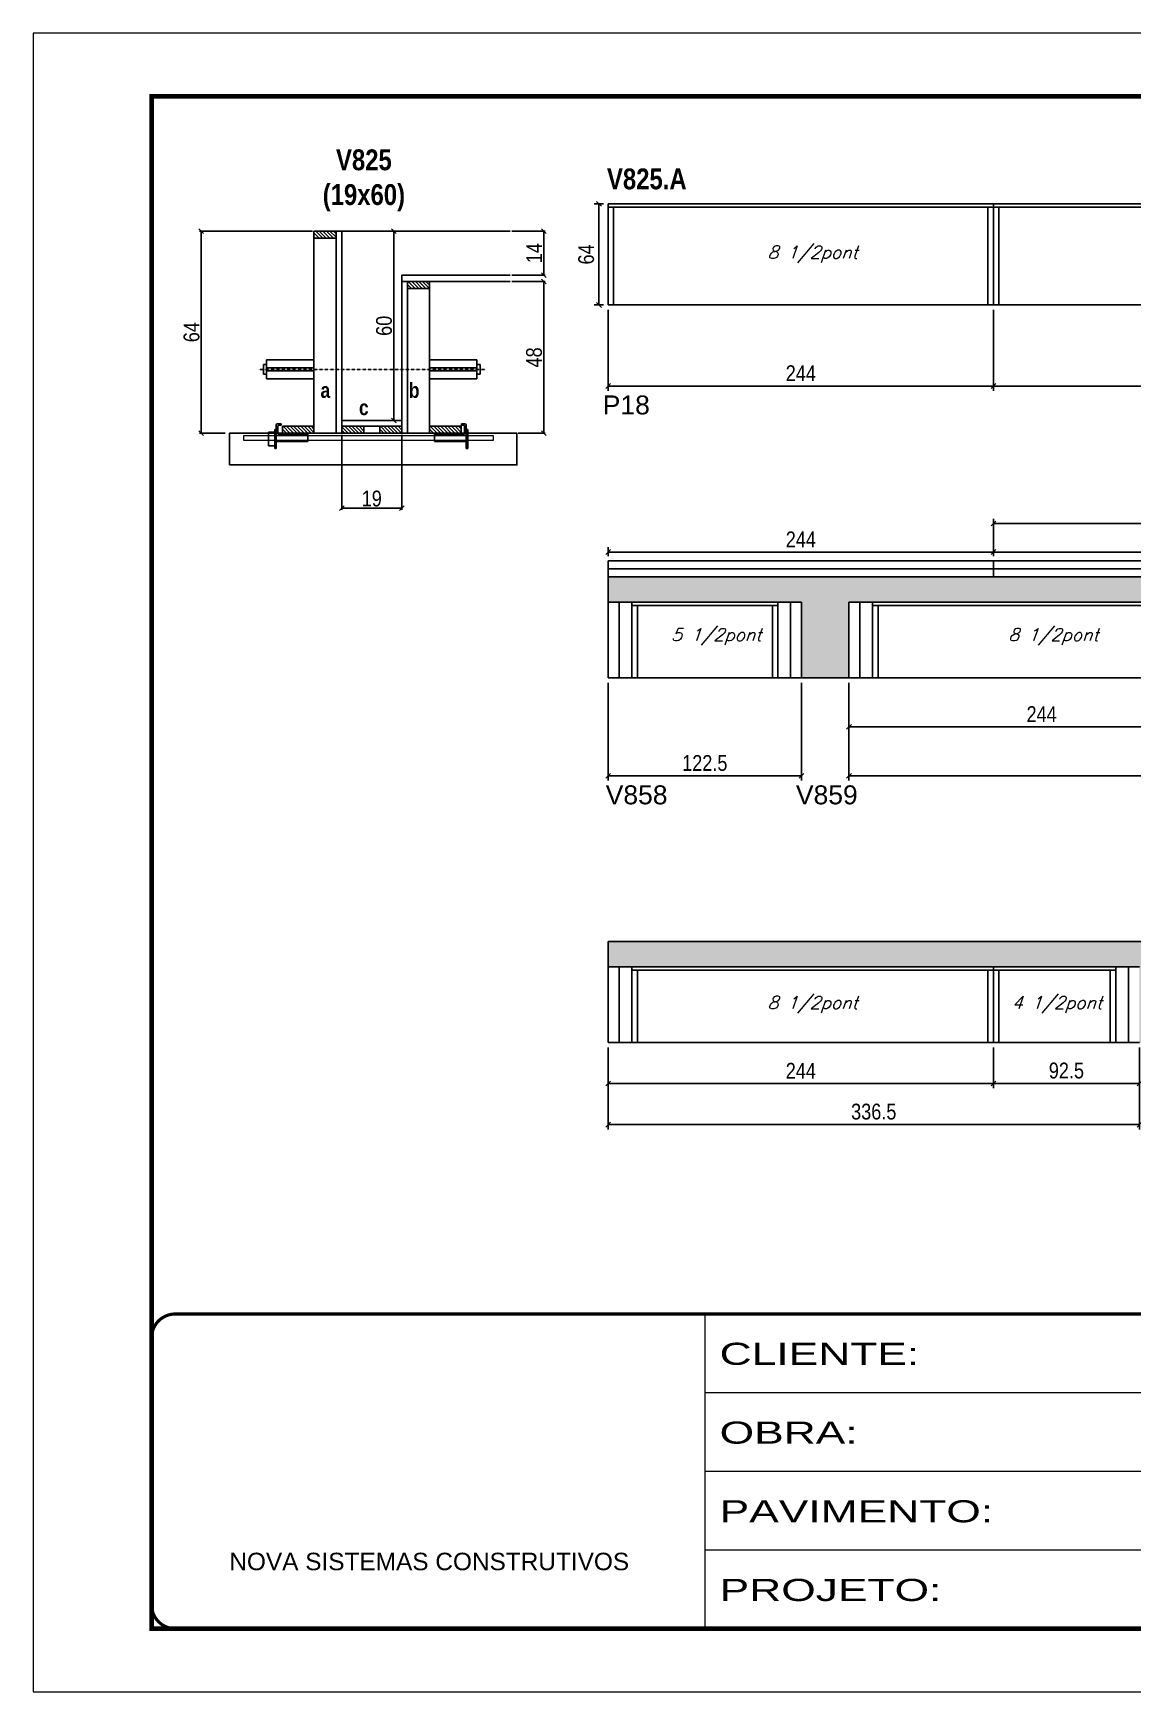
# Model space of a CAD drawing. Extents: x 3309 to 9590, y -2522 to 14608.
# Drawn here: x 6493 to 7189, y 8964 to 10014 of the extents above; entities that cross this region are included whole.
import ezdxf

# ---------------------------------------------------------------- set-up
doc = ezdxf.new("R2010")
doc.units = 0
for name, pattern in [('CONTINUO', [0]), ('DASHED', [0.75, 0.5, -0.25]), ('HIDDEN', [0.375, 0.25, -0.125])]:
    doc.linetypes.add(name, pattern=pattern)
for name, color, linetype in [('5', 5, 'Continuous'), ('barrote', 251, 'Continuous'), ('COTA', 241, 'Continuous'), ('detalhes', 4, 'Continuous'), ('NOMENCLATURA', 7, 'Continuous'), ('Painéis', 200, 'Continuous'), ('presilha', 1, 'Continuous'), ('SARR_2.2x10', 60, 'Continuous'), ('SARR_2.2x7', 40, 'Continuous'), ('SARR_3.5x7', 81, 'Continuous'), ('TENSOR', 3, 'Continuous'), ('texto', 7, 'Continuous')]:
    doc.layers.add(name, color=color, linetype=linetype)
for name, color, linetype, lineweight in [('CONCRETO', 251, 'Continuous', 25), ('Folhas', 255, 'Continuous', 9), ('SARRAFO DE PRESSAO', 251, 'DASHED', 9), ('SCO-___-LAJ', 2, 'Continuous', 0)]:
    doc.layers.add(name, color=color, linetype=linetype, lineweight=lineweight)
doc.styles.add('ARIAL', font='arial.ttf')
doc.styles.add('COTA TECNICA', font='techl___.ttf', dxfattribs={"height": 10})
doc.styles.add('COTA TECNICA 2X', font='techl___.ttf', dxfattribs={"height": 10})
doc.styles.add('Romans', font='romans.shx')
doc.styles.get("Standard").update_dxf_attribs({"font": 'arial.ttf'})
doc.styles.add('TECNICA', font='techb___.ttf', dxfattribs={"height": 10})
doc.styles.add('Tecnologia', font='')
doc.styles.get('Tecnologia').set_extended_font_data('Forgotten Futurist')
doc.dimstyles.new('PAINEL', dxfattribs={"dimtxt": 10, "dimasz": 3, "dimexe": 3, "dimexo": 3, "dimgap": 3, "dimtad": 1, "dimdec": 1, "dimzin": 12, "dimdsep": 46, "dimtxsty": 'COTA TECNICA', "dimblk1": 'OBLIQUE', "dimblk2": 'OBLIQUE', "dimsah": 1, "dimcen": 0.9, "dimclrd": 4, "dimclre": 4, "dimclrt": 240, "dimadec": 1, "dimazin": 3, "dimtfac": 1, "dimtdec": 1, "dimtmove": 0, "dimatfit": 3, "dimfxl": 1, "dimtolj": 1, "dimtzin": 12, "dimarcsym": 0})
doc.dimstyles.new('SECAO', dxfattribs={"dimscale": 0.333333, "dimtxt": 5, "dimasz": 9, "dimexe": 3, "dimexo": 3, "dimgap": 3, "dimtad": 1, "dimdec": 1, "dimlfac": 0.5, "dimzin": 12, "dimdsep": 46, "dimtxsty": 'COTA TECNICA 2X', "dimblk1": 'OBLIQUE', "dimblk2": 'OBLIQUE', "dimsah": 1, "dimcen": 0.9, "dimclrd": 4, "dimclre": 4, "dimclrt": 240, "dimadec": 1, "dimazin": 3, "dimtfac": 1, "dimtdec": 1, "dimtmove": 0, "dimatfit": 3, "dimfxl": 1, "dimtolj": 1, "dimtzin": 12, "dimarcsym": 0})
pattern_1 = [(135, (39923.8485, -113751.8887), (-1.122532015, -1.122532015), [])]

# ---------------------------------------------------------------- blocks, each defined once
blk = doc.blocks.new('9999999999')
at = {"color": 30, "linetype": 'CONTINUO'}
for p, q in [((98564.6, 34230.2), (98564.6, 34429.4)), ((98564.6, 34379.6), (99584, 34379.6)), ((98564.6, 34329.8), (99488, 34329.8)), ((98564.6, 34280), (99488, 34280))]:
    blk.add_line(p, q, dxfattribs=at)
at = {"color": 30, "linetype": 'CONTINUO', "const_width": 2}
blk.add_lwpolyline([(99584, 34230.2), (99584, 34414.4, 0.414214), (99569, 34429.4), (98229, 34429.4, 0.414214), (98214, 34414.4), (98214, 34245.2, 0.414214), (98229, 34230.2), (99584, 34230.2)], format="xyb", dxfattribs=at)
at = {"layer": 'Folhas'}
blk.add_lwpolyline([(98139, 34190.2), (99624, 34190.2), (99624, 35240.2), (98139, 35240.2)], close=True, dxfattribs=at)
at = {"layer": 'Folhas', "color": 30, "const_width": 3}
blk.add_lwpolyline([(98214, 34230.2), (99584, 34230.2), (99584, 35200.2), (98214, 35200.2)], close=True, dxfattribs=at)
at = {"color": 7, "linetype": 'Continuous', "ltscale": 5, "style": 'ARIAL'}
blk.add_text('NOVA SISTEMAS CONSTRUTIVOS', height=11.059, dxfattribs=at).set_placement((98263.2, 34267.2))
at = {"layer": 'Folhas', "color": 7, "style": 'Tecnologia', "width": 1.5}
for s, p in [('CLIENTE:', (98573.7, 34397.2)), ('OBRA:', (98573.7, 34347.3)), ('PAVIMENTO:', (98573.7, 34297.5)), ('PROJETO:', (98573.7, 34247.7))]:
    blk.add_text(s, height=14, dxfattribs=at).set_placement(p)
blk = doc.blocks.new('_Oblique')
at = {"color": 0, "linetype": 'ByBlock', "lineweight": -2}
blk.add_line((-0.5, -0.5), (0.5, 0.5), dxfattribs=at)
blk = doc.blocks.new('*D1957')
at = {"layer": 'COTA', "color": 4, "linetype": 'ByBlock', "lineweight": -2, "transparency": 16777216}
for p, q in [((7101, 9838.5), (7101, 9787.2)), ((7345, 9840.5), (7345, 9787.2)), ((7345, 9790.2), (7101, 9790.2))]:
    blk.add_line(p, q, dxfattribs=at)
at = {"layer": 'Defpoints', "color": 0, "linetype": 'ByBlock', "transparency": 16777216}
for p in [(7101, 9841.5), (7345, 9843.5), (7101, 9790.2)]:
    blk.add_point(p, dxfattribs=at)
at = {"layer": 'COTA', "color": 4, "linetype": 'ByBlock', "lineweight": -2, "transparency": 16777216, "xscale": 3, "yscale": 3, "zscale": 3, "rotation": 180}
blk.add_blockref('_Oblique', (7101, 9790.2), dxfattribs=at)
at = {"layer": 'COTA', "color": 4, "linetype": 'ByBlock', "lineweight": -2, "transparency": 16777216, "xscale": 3, "yscale": 3, "zscale": 3}
blk.add_blockref('_Oblique', (7345, 9790.2), dxfattribs=at)
at = {"layer": 'COTA', "color": 240, "linetype": 'ByBlock', "transparency": 16777216, "insert": (7223, 9798.3), "char_height": 10, "attachment_point": 5, "style": 'COTA TECNICA'}
blk.add_mtext('\\A1;244', dxfattribs=at)
blk = doc.blocks.new('*D1958')
at = {"layer": 'COTA', "color": 4, "linetype": 'ByBlock', "lineweight": -2, "transparency": 16777216}
for p, q in [((6857, 9838.5), (6857, 9787.2)), ((7101, 9838.5), (7101, 9787.2)), ((7101, 9790.2), (6857, 9790.2))]:
    blk.add_line(p, q, dxfattribs=at)
at = {"layer": 'Defpoints', "color": 0, "linetype": 'ByBlock', "transparency": 16777216}
for p in [(6857, 9841.5), (7101, 9841.5), (6857, 9790.2)]:
    blk.add_point(p, dxfattribs=at)
at = {"layer": 'COTA', "color": 4, "linetype": 'ByBlock', "lineweight": -2, "transparency": 16777216, "xscale": 3, "yscale": 3, "zscale": 3, "rotation": 180}
blk.add_blockref('_Oblique', (6857, 9790.2), dxfattribs=at)
at = {"layer": 'COTA', "color": 4, "linetype": 'ByBlock', "lineweight": -2, "transparency": 16777216, "xscale": 3, "yscale": 3, "zscale": 3}
blk.add_blockref('_Oblique', (7101, 9790.2), dxfattribs=at)
at = {"layer": 'COTA', "color": 240, "linetype": 'ByBlock', "transparency": 16777216, "insert": (6979, 9798.3), "char_height": 10, "attachment_point": 5, "style": 'COTA TECNICA'}
blk.add_mtext('\\A1;244', dxfattribs=at)
blk = doc.blocks.new('*D1974')
at = {"layer": 'COTA', "color": 4, "lineweight": -2, "transparency": 16777216}
for p, q in [((6688.3, 9759.3), (6688.3, 9711.8)), ((6726.3, 9759.3), (6726.3, 9711.8)), ((6726.3, 9712.8), (6688.3, 9712.8))]:
    blk.add_line(p, q, dxfattribs=at)
at = {"layer": 'Defpoints', "color": 0, "transparency": 16777216}
for p in [(6688.3, 9760.3), (6726.3, 9760.3), (6688.3, 9712.8)]:
    blk.add_point(p, dxfattribs=at)
at = {"layer": 'COTA', "color": 4, "lineweight": -2, "transparency": 16777216, "xscale": 3, "yscale": 3, "zscale": 3, "rotation": 180}
blk.add_blockref('_Oblique', (6688.3, 9712.8), dxfattribs=at)
at = {"layer": 'COTA', "color": 4, "lineweight": -2, "transparency": 16777216, "xscale": 3, "yscale": 3, "zscale": 3}
blk.add_blockref('_Oblique', (6726.3, 9712.8), dxfattribs=at)
at = {"layer": 'COTA', "color": 240, "transparency": 16777216, "insert": (6707.3, 9718.9), "char_height": 10, "attachment_point": 5, "style": 'COTA TECNICA 2X'}
blk.add_mtext('\\A1;19', dxfattribs=at)
blk = doc.blocks.new('PRESILHA METÁLICA 1')
at = {"layer": 'presilha'}
for p, q in [((7.5, 10.6), (7.5, 19.9)), ((12, 21), (8.6, 21)), ((9, 11.6), (9, 18.9)), ((12, 19.5), (9.6, 19.5)), ((12, 21), (12, 19.5)), ((0, 13), (6, 13)), ((0, 13), (0, 0)), ((6, 0), (0, 0)), ((6, 15.5), (7.5, 15.5)), ((6, -2.5), (6, 15.5)), ((6, 13), (6, 0)), ((7.5, 15.5), (7.5, -2.5)), ((37.5, 4.1), (7.5, 4.1)), ((37.5, 11), (9.6, 11)), ((37.5, 11), (37.5, 4.1)), ((7.5, -2.5), (6, -2.5))]:
    blk.add_line(p, q, dxfattribs=at)
for centre, radius, start, end in [((8.6, 19.9), 1.14, 90, 180), ((9.6, 18.9), 0.57, 90, 180), ((9.6, 11.6), 0.57, 180, 270)]:
    blk.add_arc(centre, radius, start, end, dxfattribs=at)
blk = doc.blocks.new('PRESILHA METÁLICA 2')
at = {"layer": 'presilha'}
for p, q in [((-5.2, 23.5), (-5.2, 22)), ((-5.2, 23.5), (-1.9, 23.5)), ((-5.2, 22), (-2.8, 22)), ((-2.2, 14.1), (-2.2, 21.4)), ((0.8, 18), (-0.8, 18)), ((-0.8, 18), (-0.8, 0)), ((-0.8, 14.6), (-0.8, 22.4)), ((0.8, 0), (0.8, 18)), ((-30.8, 13.5), (-30.8, 6.6)), ((-30.8, 13.5), (-2.8, 13.5)), ((-30.8, 6.6), (-0.8, 6.6)), ((-0.8, 0), (0.8, 0))]:
    blk.add_line(p, q, dxfattribs=at)
for centre, radius, start, end in [((-2.8, 21.4), 0.57, 0, 90), ((-1.9, 22.4), 1.14, 0, 90), ((-2.8, 14.1), 0.57, 270, 0)]:
    blk.add_arc(centre, radius, start, end, dxfattribs=at)
blk = doc.blocks.new('*D1970')
at = {"layer": 'COTA', "color": 4, "lineweight": -2, "transparency": 16777216}
for p, q in [((6669.7, 9888.3), (6598.3, 9888.3)), ((6599.3, 9888.3), (6599.3, 9760.3)), ((6614.5, 9760.3), (6598.3, 9760.3))]:
    blk.add_line(p, q, dxfattribs=at)
at = {"layer": 'Defpoints', "color": 0, "transparency": 16777216}
for p in [(6670.7, 9888.3), (6599.3, 9760.3), (6615.5, 9760.3)]:
    blk.add_point(p, dxfattribs=at)
at = {"layer": 'COTA', "color": 4, "lineweight": -2, "transparency": 16777216, "xscale": 3, "yscale": 3, "zscale": 3}
for p, rotation in [((6599.3, 9888.3), 90), ((6599.3, 9760.3), 270)]:
    blk.add_blockref('_Oblique', p, dxfattribs=dict(at, rotation=rotation))
at = {"layer": 'COTA', "color": 240, "transparency": 16777216, "insert": (6593.2, 9824.3), "char_height": 10, "attachment_point": 5, "rotation": 90, "style": 'COTA TECNICA 2X'}
blk.add_mtext('\\A1;64', dxfattribs=at)
blk = doc.blocks.new('*D1971')
at = {"layer": 'COTA', "color": 4, "lineweight": -2, "transparency": 16777216}
for p, q in [((6796, 9856.3), (6817.2, 9856.3)), ((6816.2, 9856.3), (6816.2, 9760.3)), ((6800.1, 9760.3), (6817.2, 9760.3))]:
    blk.add_line(p, q, dxfattribs=at)
at = {"layer": 'Defpoints', "color": 0, "transparency": 16777216}
for p in [(6795, 9856.3), (6799.1, 9760.3), (6816.2, 9760.3)]:
    blk.add_point(p, dxfattribs=at)
at = {"layer": 'COTA', "color": 4, "lineweight": -2, "transparency": 16777216, "xscale": 3, "yscale": 3, "zscale": 3}
for p, rotation in [((6816.2, 9856.3), 90), ((6816.2, 9760.3), 270)]:
    blk.add_blockref('_Oblique', p, dxfattribs=dict(at, rotation=rotation))
at = {"layer": 'COTA', "color": 240, "transparency": 16777216, "insert": (6810.1, 9808.3), "char_height": 10, "attachment_point": 5, "rotation": 90, "style": 'COTA TECNICA 2X'}
blk.add_mtext('\\A1;48', dxfattribs=at)
blk = doc.blocks.new('*D1972')
at = {"layer": 'COTA', "color": 4, "lineweight": -2, "transparency": 16777216}
for p, q in [((6725.3, 9888.3), (6720.2, 9888.3)), ((6721.2, 9768.3), (6721.2, 9888.3)), ((6725.3, 9768.3), (6720.2, 9768.3))]:
    blk.add_line(p, q, dxfattribs=at)
at = {"layer": 'Defpoints', "color": 0, "transparency": 16777216}
for p in [(6721.2, 9888.3), (6726.3, 9888.3), (6726.3, 9768.3)]:
    blk.add_point(p, dxfattribs=at)
at = {"layer": 'COTA', "color": 4, "lineweight": -2, "transparency": 16777216, "xscale": 3, "yscale": 3, "zscale": 3}
for p, rotation in [((6721.2, 9888.3), 90), ((6721.2, 9768.3), 270)]:
    blk.add_blockref('_Oblique', p, dxfattribs=dict(at, rotation=rotation))
at = {"layer": 'COTA', "color": 240, "transparency": 16777216, "insert": (6715.1, 9828.3), "char_height": 10, "attachment_point": 5, "rotation": 90, "style": 'COTA TECNICA 2X'}
blk.add_mtext('\\A1;60', dxfattribs=at)
blk = doc.blocks.new('*D1973')
at = {"layer": 'COTA', "color": 4, "lineweight": -2, "transparency": 16777216}
for p, q in [((6796, 9888.3), (6817.2, 9888.3)), ((6816.2, 9860.3), (6816.2, 9888.3)), ((6796, 9860.3), (6817.2, 9860.3))]:
    blk.add_line(p, q, dxfattribs=at)
at = {"layer": 'Defpoints', "color": 0, "transparency": 16777216}
for p in [(6795, 9888.3), (6816.2, 9888.3), (6795, 9860.3)]:
    blk.add_point(p, dxfattribs=at)
at = {"layer": 'COTA', "color": 4, "lineweight": -2, "transparency": 16777216, "xscale": 3, "yscale": 3, "zscale": 3}
for p, rotation in [((6816.2, 9888.3), 90), ((6816.2, 9860.3), 270)]:
    blk.add_blockref('_Oblique', p, dxfattribs=dict(at, rotation=rotation))
at = {"layer": 'COTA', "color": 240, "transparency": 16777216, "insert": (6810.2, 9874.3), "char_height": 10, "attachment_point": 5, "rotation": 90, "style": 'COTA TECNICA 2X'}
blk.add_mtext('\\A1;14', dxfattribs=at)
blk = doc.blocks.new('*D1984')
at = {"layer": 'COTA', "color": 4, "lineweight": -2, "transparency": 16777216}
for p, q in [((6854, 9905.5), (6848.2, 9905.5)), ((6851.2, 9841.5), (6851.2, 9905.5)), ((6854, 9841.5), (6848.2, 9841.5))]:
    blk.add_line(p, q, dxfattribs=at)
at = {"layer": 'Defpoints', "color": 0, "transparency": 16777216}
for p in [(6851.2, 9905.5), (6857, 9905.5, 0), (6857, 9841.5, 0)]:
    blk.add_point(p, dxfattribs=at)
at = {"layer": 'COTA', "color": 4, "lineweight": -2, "transparency": 16777216, "xscale": 3, "yscale": 3, "zscale": 3}
for p, rotation in [((6851.2, 9905.5), 90), ((6851.2, 9841.5), 270)]:
    blk.add_blockref('_Oblique', p, dxfattribs=dict(at, rotation=rotation))
at = {"layer": 'COTA', "color": 240, "transparency": 16777216, "insert": (6843.1, 9873.5), "char_height": 10, "attachment_point": 5, "rotation": 90, "style": 'COTA TECNICA'}
blk.add_mtext('\\A1;64', dxfattribs=at)
blk = doc.blocks.new('*D1985')
at = {"layer": 'COTA', "color": 4, "linetype": 'ByBlock', "lineweight": -2, "transparency": 16777216}
for p, q in [((6857, 9602.4), (6857, 9540.4)), ((6979.5, 9602.4), (6979.5, 9540.4)), ((6979.5, 9543.4), (6857, 9543.4))]:
    blk.add_line(p, q, dxfattribs=at)
at = {"layer": 'Defpoints', "color": 0, "linetype": 'ByBlock', "transparency": 16777216}
for p in [(6857, 9605.4), (6979.5, 9605.4), (6857, 9543.4)]:
    blk.add_point(p, dxfattribs=at)
at = {"layer": 'COTA', "color": 4, "linetype": 'ByBlock', "lineweight": -2, "transparency": 16777216, "xscale": 3, "yscale": 3, "zscale": 3, "rotation": 180}
blk.add_blockref('_Oblique', (6857, 9543.4), dxfattribs=at)
at = {"layer": 'COTA', "color": 4, "linetype": 'ByBlock', "lineweight": -2, "transparency": 16777216, "xscale": 3, "yscale": 3, "zscale": 3}
blk.add_blockref('_Oblique', (6979.5, 9543.4), dxfattribs=at)
at = {"layer": 'COTA', "color": 240, "linetype": 'ByBlock', "transparency": 16777216, "insert": (6918.2, 9551.5), "char_height": 10, "attachment_point": 5, "style": 'COTA TECNICA'}
blk.add_mtext('\\A1;122.5', dxfattribs=at)
blk = doc.blocks.new('*D1987')
at = {"layer": 'COTA', "color": 4, "linetype": 'ByBlock', "lineweight": -2, "transparency": 16777216}
for p, q in [((7009.5, 9602.4), (7009.5, 9571.4)), ((7253.5, 9602.4), (7253.5, 9571.4)), ((7253.5, 9574.4), (7009.5, 9574.4))]:
    blk.add_line(p, q, dxfattribs=at)
at = {"layer": 'Defpoints', "color": 0, "linetype": 'ByBlock', "transparency": 16777216}
for p in [(7009.5, 9605.4), (7253.5, 9605.4), (7009.5, 9574.4)]:
    blk.add_point(p, dxfattribs=at)
at = {"layer": 'COTA', "color": 4, "linetype": 'ByBlock', "lineweight": -2, "transparency": 16777216, "xscale": 3, "yscale": 3, "zscale": 3, "rotation": 180}
blk.add_blockref('_Oblique', (7009.5, 9574.4), dxfattribs=at)
at = {"layer": 'COTA', "color": 4, "linetype": 'ByBlock', "lineweight": -2, "transparency": 16777216, "xscale": 3, "yscale": 3, "zscale": 3}
blk.add_blockref('_Oblique', (7253.5, 9574.4), dxfattribs=at)
at = {"layer": 'COTA', "color": 240, "linetype": 'ByBlock', "transparency": 16777216, "insert": (7131.5, 9582.5), "char_height": 10, "attachment_point": 5, "style": 'COTA TECNICA'}
blk.add_mtext('\\A1;244', dxfattribs=at)
blk = doc.blocks.new('*D1988')
at = {"layer": 'COTA', "color": 4, "linetype": 'ByBlock', "lineweight": -2, "transparency": 16777216}
for p, q in [((7009.5, 9602.4), (7009.5, 9540.4)), ((7721, 9602.4), (7721, 9540.4)), ((7721, 9543.4), (7009.5, 9543.4))]:
    blk.add_line(p, q, dxfattribs=at)
at = {"layer": 'Defpoints', "color": 0, "linetype": 'ByBlock', "transparency": 16777216}
for p in [(7009.5, 9605.4), (7721, 9605.4), (7009.5, 9543.4)]:
    blk.add_point(p, dxfattribs=at)
at = {"layer": 'COTA', "color": 4, "linetype": 'ByBlock', "lineweight": -2, "transparency": 16777216, "xscale": 3, "yscale": 3, "zscale": 3, "rotation": 180}
blk.add_blockref('_Oblique', (7009.5, 9543.4), dxfattribs=at)
at = {"layer": 'COTA', "color": 4, "linetype": 'ByBlock', "lineweight": -2, "transparency": 16777216, "xscale": 3, "yscale": 3, "zscale": 3}
blk.add_blockref('_Oblique', (7721, 9543.4), dxfattribs=at)
at = {"layer": 'COTA', "color": 240, "linetype": 'ByBlock', "transparency": 16777216, "insert": (7365.2, 9551.5), "char_height": 10, "attachment_point": 5, "style": 'COTA TECNICA'}
blk.add_mtext('\\A1;711.5', dxfattribs=at)
blk = doc.blocks.new('*D1993')
at = {"layer": 'COTA', "color": 4, "linetype": 'ByBlock', "lineweight": -2, "transparency": 16777216}
for p, q in [((7101, 9371.5), (7101, 9345.6)), ((7193.5, 9371.5), (7193.5, 9345.6)), ((7193.5, 9348.6), (7101, 9348.6))]:
    blk.add_line(p, q, dxfattribs=at)
at = {"layer": 'Defpoints', "color": 0, "linetype": 'ByBlock', "transparency": 16777216}
for p in [(7101, 9374.5), (7193.5, 9374.5), (7101, 9348.6)]:
    blk.add_point(p, dxfattribs=at)
at = {"layer": 'COTA', "color": 4, "linetype": 'ByBlock', "lineweight": -2, "transparency": 16777216, "xscale": 3, "yscale": 3, "zscale": 3, "rotation": 180}
blk.add_blockref('_Oblique', (7101, 9348.6), dxfattribs=at)
at = {"layer": 'COTA', "color": 4, "linetype": 'ByBlock', "lineweight": -2, "transparency": 16777216, "xscale": 3, "yscale": 3, "zscale": 3}
blk.add_blockref('_Oblique', (7193.5, 9348.6), dxfattribs=at)
at = {"layer": 'COTA', "color": 240, "linetype": 'ByBlock', "transparency": 16777216, "insert": (7147.2, 9356.8), "char_height": 10, "attachment_point": 5, "style": 'COTA TECNICA'}
blk.add_mtext('\\A1;92.5', dxfattribs=at)
blk = doc.blocks.new('*D1994')
at = {"layer": 'COTA', "color": 4, "linetype": 'ByBlock', "lineweight": -2, "transparency": 16777216}
for p, q in [((6857, 9371.5), (6857, 9345.6)), ((7101, 9371.5), (7101, 9345.6)), ((7101, 9348.6), (6857, 9348.6))]:
    blk.add_line(p, q, dxfattribs=at)
at = {"layer": 'Defpoints', "color": 0, "linetype": 'ByBlock', "transparency": 16777216}
for p in [(6857, 9374.5), (7101, 9374.5), (6857, 9348.6)]:
    blk.add_point(p, dxfattribs=at)
at = {"layer": 'COTA', "color": 4, "linetype": 'ByBlock', "lineweight": -2, "transparency": 16777216, "xscale": 3, "yscale": 3, "zscale": 3, "rotation": 180}
blk.add_blockref('_Oblique', (6857, 9348.6), dxfattribs=at)
at = {"layer": 'COTA', "color": 4, "linetype": 'ByBlock', "lineweight": -2, "transparency": 16777216, "xscale": 3, "yscale": 3, "zscale": 3}
blk.add_blockref('_Oblique', (7101, 9348.6), dxfattribs=at)
at = {"layer": 'COTA', "color": 240, "linetype": 'ByBlock', "transparency": 16777216, "insert": (6979, 9356.7), "char_height": 10, "attachment_point": 5, "style": 'COTA TECNICA'}
blk.add_mtext('\\A1;244', dxfattribs=at)
blk = doc.blocks.new('*D1998')
at = {"layer": 'COTA', "color": 4, "linetype": 'ByBlock', "lineweight": -2, "transparency": 16777216}
for p, q in [((6857, 9371.5), (6857, 9319.6)), ((7193.5, 9371.5), (7193.5, 9319.6)), ((7193.5, 9322.6), (6857, 9322.6))]:
    blk.add_line(p, q, dxfattribs=at)
at = {"layer": 'Defpoints', "color": 0, "linetype": 'ByBlock', "transparency": 16777216}
for p in [(6857, 9374.5), (7193.5, 9374.5), (6857, 9322.6)]:
    blk.add_point(p, dxfattribs=at)
at = {"layer": 'COTA', "color": 4, "linetype": 'ByBlock', "lineweight": -2, "transparency": 16777216, "xscale": 3, "yscale": 3, "zscale": 3, "rotation": 180}
blk.add_blockref('_Oblique', (6857, 9322.6), dxfattribs=at)
at = {"layer": 'COTA', "color": 4, "linetype": 'ByBlock', "lineweight": -2, "transparency": 16777216, "xscale": 3, "yscale": 3, "zscale": 3}
blk.add_blockref('_Oblique', (7193.5, 9322.6), dxfattribs=at)
at = {"layer": 'COTA', "color": 240, "linetype": 'ByBlock', "transparency": 16777216, "insert": (7025.2, 9330.8), "char_height": 10, "attachment_point": 5, "style": 'COTA TECNICA'}
blk.add_mtext('\\A1;336.5', dxfattribs=at)
blk = doc.blocks.new('*D2003')
at = {"layer": 'COTA', "color": 4, "lineweight": -2, "transparency": 16777216}
for p, q in [((6857, 9682.4), (6857, 9688.1)), ((6857, 9685.1), (7101, 9685.1)), ((7101, 9682.4), (7101, 9688.1))]:
    blk.add_line(p, q, dxfattribs=at)
at = {"layer": 'Defpoints', "color": 0, "transparency": 16777216}
for p in [(7101, 9685.1), (6857, 9679.4, 0), (7101, 9679.4, 0)]:
    blk.add_point(p, dxfattribs=at)
at = {"layer": 'COTA', "color": 4, "lineweight": -2, "transparency": 16777216, "xscale": 3, "yscale": 3, "zscale": 3, "rotation": 180}
blk.add_blockref('_Oblique', (6857, 9685.1), dxfattribs=at)
at = {"layer": 'COTA', "color": 4, "lineweight": -2, "transparency": 16777216, "xscale": 3, "yscale": 3, "zscale": 3}
blk.add_blockref('_Oblique', (7101, 9685.1), dxfattribs=at)
at = {"layer": 'COTA', "color": 240, "transparency": 16777216, "insert": (6979, 9693.1), "char_height": 10, "attachment_point": 5, "style": 'COTA TECNICA'}
blk.add_mtext('\\A1;244', dxfattribs=at)
blk = doc.blocks.new('*D2004')
at = {"layer": 'COTA', "color": 4, "lineweight": -2, "transparency": 16777216}
for p, q in [((7101, 9682.4), (7101, 9688.1)), ((7101, 9685.1), (7345, 9685.1)), ((7345, 9682.4), (7345, 9688.1))]:
    blk.add_line(p, q, dxfattribs=at)
at = {"layer": 'Defpoints', "color": 0, "transparency": 16777216}
for p in [(7345, 9685.1), (7101, 9679.4, 0), (7345, 9679.4, 0)]:
    blk.add_point(p, dxfattribs=at)
at = {"layer": 'COTA', "color": 4, "lineweight": -2, "transparency": 16777216, "xscale": 3, "yscale": 3, "zscale": 3, "rotation": 180}
blk.add_blockref('_Oblique', (7101, 9685.1), dxfattribs=at)
at = {"layer": 'COTA', "color": 4, "lineweight": -2, "transparency": 16777216, "xscale": 3, "yscale": 3, "zscale": 3}
blk.add_blockref('_Oblique', (7345, 9685.1), dxfattribs=at)
at = {"layer": 'COTA', "color": 240, "transparency": 16777216, "insert": (7223, 9693.1), "char_height": 10, "attachment_point": 5, "style": 'COTA TECNICA'}
blk.add_mtext('\\A1;244', dxfattribs=at)
blk = doc.blocks.new('*D2005')
at = {"layer": 'COTA', "color": 4, "lineweight": -2, "transparency": 16777216}
for p, q in [((7101, 9682.4), (7101, 9706.2)), ((7101, 9703.2), (7345, 9703.2)), ((7345, 9682.4), (7345, 9706.2))]:
    blk.add_line(p, q, dxfattribs=at)
at = {"layer": 'Defpoints', "color": 0, "transparency": 16777216}
for p in [(7345, 9703.2), (7101, 9679.4, 0), (7345, 9679.4, 0)]:
    blk.add_point(p, dxfattribs=at)
at = {"layer": 'COTA', "color": 4, "lineweight": -2, "transparency": 16777216, "xscale": 3, "yscale": 3, "zscale": 3, "rotation": 180}
blk.add_blockref('_Oblique', (7101, 9703.2), dxfattribs=at)
at = {"layer": 'COTA', "color": 4, "lineweight": -2, "transparency": 16777216, "xscale": 3, "yscale": 3, "zscale": 3}
blk.add_blockref('_Oblique', (7345, 9703.2), dxfattribs=at)
at = {"layer": 'COTA', "color": 240, "transparency": 16777216, "insert": (7223, 9712.4), "char_height": 10, "attachment_point": 5, "style": 'COTA TECNICA'}
blk.add_mtext('\\A1;(6x)', dxfattribs=at)

msp = doc.modelspace()

# ---------------------------------------------------------------- hatches: boundary and pattern name
at = {"layer": 'COTA'}
h = msp.add_hatch(dxfattribs=at)
h.set_pattern_fill('AR-CONC', color=256, scale=0.03)
h.set_pattern_definition([(50, (-11.015, -39.014), (5.46554, -0.4781726), [0.5715, -6.2865]), (355, (-11.015, -39.014), (-1.0573026, 5.7317054), [0.4572, -5.0292175]), (100.451445, (-10.5593, -39.054), (4.4082374, 5.2535326), [0.4857003, -5.3427073]), (46.1842, (-11.015, -37.49), (8.1323712, -1.26127), [0.85725, -9.42975]), (96.63556, (-10.337, -37.595), (7.122124, 7.4227837), [0.7285507, -8.014068]), (351.18415, (-11.015, -37.49), (7.122124, 7.422784), [0.685799, -7.543792]), (21, (-10.253, -37.871), (4.5484317, -3.067956), [0.5715, -6.2865]), (326, (-10.253, -37.871), (1.8540609, 5.525639), [0.4572, -5.0292]), (71.451445, (-9.874, -38.1266), (6.4024926, 2.457683), [0.4857003, -5.3426981]), (37.5, (-11.0148, -39.014), (0.0926581, 2.53665117), [0, -4.96824, 0, -5.1054, 0, -5.04825]), (7.5, (-11.0148, -39.014), (2.0045899, 3.00541724), [0, -2.91084, 0, -4.85394, 0, -1.92405]), (327.5, (-12.714, -39.014), (4.06771786, -0.17186232), [0, -1.905, 0, -5.9436, 0, -7.8867]), (317.5, (-13.476, -39.014), (4.4438754, 0.7627947), [0, -2.4765, 0, -3.94716, 0, -5.6007])])
h.paths.add_polyline_path([(6979.48, 9605.45), (7009.48, 9605.45), (7009.48, 9653.45), (7720.98, 9653.45), (7720.98, 9669.45), (6856.98, 9669.45), (6856.98, 9653.45), (6979.48, 9653.45)])
h = msp.add_hatch(dxfattribs=at)
h.set_pattern_fill('AR-CONC', color=256, scale=0.03)
h.set_pattern_definition([(50, (-6.015, -37.4282), (5.46554, -0.4781726), [0.5715, -6.2865]), (355, (-6.015, -37.428), (-1.0573026, 5.7317054), [0.4572, -5.0292175]), (100.451445, (-5.5593, -37.468), (4.4082374, 5.2535326), [0.4857003, -5.3427073]), (46.1842, (-6.015, -35.904), (8.1323712, -1.26127), [0.85725, -9.42975]), (96.63556, (-5.337, -36.009), (7.122124, 7.4227837), [0.7285507, -8.014068]), (351.18415, (-6.015, -35.904), (7.122124, 7.422784), [0.685799, -7.543792]), (21, (-5.253, -36.2852), (4.5484317, -3.067956), [0.5715, -6.2865]), (326, (-5.253, -36.285), (1.8540609, 5.525639), [0.4572, -5.0292]), (71.451445, (-4.874, -36.541), (6.4024926, 2.457683), [0.4857003, -5.3426981]), (37.5, (-6.0148, -37.4282), (0.0926581, 2.53665117), [0, -4.96824, 0, -5.1054, 0, -5.04825]), (7.5, (-6.0148, -37.4282), (2.0045899, 3.00541724), [0, -2.91084, 0, -4.85394, 0, -1.92405]), (327.5, (-7.714, -37.4282), (4.06771786, -0.17186232), [0, -1.905, 0, -5.9436, 0, -7.8867]), (317.5, (-8.476, -37.4282), (4.4438754, 0.7627947), [0, -2.4765, 0, -3.94716, 0, -5.6007])])
h.paths.add_polyline_path([(7223.48, 9422.54), (7863.98, 9422.54), (7863.98, 9438.54), (6856.98, 9438.54), (6856.98, 9422.54), (7193.48, 9422.54), (7193.48, 9374.54), (7223.48, 9374.54)])
at = {"layer": 'SARR_2.2x10'}
h = msp.add_hatch(dxfattribs=at)
h.set_pattern_fill('ANSI31', color=256, scale=0.5, angle=90)
h.set_pattern_definition([(135, (39844.2485, -113751.8887), (-1.122532015, -1.122532015), [])])
h.paths.add_polyline_path([(6650.71, 9764.68), (6650.71, 9760.28), (6670.71, 9760.28), (6670.71, 9764.68)])
h = msp.add_hatch(dxfattribs=at)
h.set_pattern_fill('ANSI31', color=256, scale=0.5, angle=90)
h.set_pattern_definition([(135, (39937.4485, -113751.8887), (-1.122532015, -1.122532015), [])])
h.paths.add_polyline_path([(6743.91, 9764.68), (6743.91, 9760.28), (6763.91, 9760.28), (6763.91, 9764.68)])
at = {"layer": 'SARR_2.2x7'}
h = msp.add_hatch(dxfattribs=at)
h.set_pattern_fill('ANSI31', color=256, scale=0.5, angle=90)
h.set_pattern_definition([(135, (39858.2485, -113628.2887), (-1.122532015, -1.122532015), [])])
h.paths.add_polyline_path([(6684.71, 9888.28), (6684.71, 9883.88), (6670.71, 9883.88), (6670.71, 9888.28)])
h = msp.add_hatch(dxfattribs=at)
h.set_pattern_fill('ANSI31', color=256, scale=0.5, angle=90)
h.set_pattern_definition([(135, (39838.2485, -113660.2887), (-1.122532015, -1.122532015), [])])
h.paths.add_polyline_path([(6729.91, 9856.28), (6729.91, 9851.88), (6743.91, 9851.88), (6743.91, 9856.28)])
h = msp.add_hatch(dxfattribs=at)
h.set_pattern_fill('ANSI31', color=256, scale=0.5, angle=90)
h.set_pattern_definition(pattern_1)
h.paths.add_polyline_path([(6702.31, 9760.28), (6702.31, 9764.68), (6688.31, 9764.68), (6688.31, 9760.28)])
h = msp.add_hatch(dxfattribs=at)
h.set_pattern_fill('ANSI31', color=256, scale=0.5, angle=90)
h.set_pattern_definition(pattern_1)
h.paths.add_polyline_path([(6712.31, 9764.68), (6712.31, 9760.28), (6726.31, 9760.28), (6726.31, 9764.68)])

# ---------------------------------------------------------------- linework, layer by layer
at = {"ltscale": 3}
for p, q in [((6638.71, 9803.73), (6638.71, 9797.73)), ((6640.71, 9803.73), (6638.71, 9803.73)), ((6640.71, 9797.73), (6638.71, 9797.73)), ((6640.71, 9806.73), (6640.71, 9794.73)), ((6640.71, 9806.73), (6670.71, 9806.73)), ((6670.71, 9801.73), (6640.71, 9801.73)), ((6670.71, 9799.73), (6640.71, 9799.73)), ((6773.91, 9806.73), (6743.91, 9806.73)), ((6743.91, 9801.73), (6773.91, 9801.73)), ((6743.91, 9799.73), (6773.91, 9799.73)), ((6773.91, 9806.73), (6773.91, 9794.73)), ((6775.91, 9803.73), (6773.91, 9803.73)), ((6773.91, 9797.73), (6775.91, 9797.73)), ((6775.91, 9803.73), (6775.91, 9797.73)), ((6640.71, 9794.73), (6670.71, 9794.73)), ((6773.91, 9794.73), (6743.91, 9794.73))]:
    msp.add_line(p, q, dxfattribs=at)
at = {"layer": 'barrote'}
msp.add_lwpolyline([(6617.25, 9740.28), (6799.17, 9740.28), (6799.17, 9760.28), (6617.25, 9760.28)], close=True, dxfattribs=at)
at = {"layer": 'CONCRETO', "linetype": 'Continuous'}
msp.add_line((6795.01, 9888.28), (6688.31, 9888.28), dxfattribs=at)
at = {"layer": 'COTA'}
for p, q in [((6856.98, 9653.45, 0), (6856.98, 9669.45, 0)), ((6979.48, 9605.45, 0), (7009.48, 9605.45, 0)), ((7676.98, 9438.54, 0), (6856.98, 9438.54, 0)), ((6856.98, 9438.54, 0), (6856.98, 9422.54, 0))]:
    msp.add_line(p, q, dxfattribs=at)
at = {"layer": 'detalhes', "color": 250}
msp.add_line((6617.25, 9740.28), (6617.25, 9760.28), dxfattribs=at)
at = {"layer": 'Painéis', "linetype": 'ByBlock'}
for p, q in [((7732.98, 9905.52, 0), (6856.98, 9905.52, 0)), ((6856.98, 9841.52, 0), (6856.98, 9905.52, 0)), ((7100.98, 9841.52, 0), (7100.98, 9905.52, 0)), ((7227.48, 9841.52, 0), (6856.98, 9841.52, 0)), ((6856.98, 9669.45, 0), (6856.98, 9679.45, 0)), ((6856.98, 9679.45, 0), (7344.98, 9679.45, 0)), ((7100.98, 9669.45, 0), (7100.98, 9679.45, 0)), ((6856.98, 9669.45, 0), (7344.98, 9669.45, 0)), ((6979.48, 9653.45, 0), (6856.98, 9653.45, 0)), ((6856.98, 9605.45, 0), (6856.98, 9653.45, 0)), ((6979.48, 9605.45, 0), (6979.48, 9653.45, 0)), ((7720.98, 9653.45, 0), (7009.48, 9653.45, 0)), ((7009.48, 9605.45, 0), (7009.48, 9653.45, 0)), ((6979.48, 9605.45, 0), (6856.98, 9605.45, 0)), ((7720.98, 9605.45, 0), (7009.48, 9605.45, 0)), ((7193.48, 9422.54, 0), (6856.98, 9422.54, 0)), ((6856.98, 9374.54, 0), (6856.98, 9422.54, 0)), ((7100.98, 9374.54, 0), (7100.98, 9422.54, 0)), ((7193.48, 9374.54, 0), (6856.98, 9374.54, 0))]:
    msp.add_line(p, q, dxfattribs=at)
at = {"layer": 'Painéis', "linetype": 'Continuous'}
for points in [[(6684.71, 9760.28), (6684.71, 9888.28), (6688.31, 9888.28), (6688.31, 9760.28)], [(6729.91, 9760.28), (6729.91, 9856.28), (6726.31, 9856.28), (6726.31, 9760.28)], [(6726.31, 9768.28), (6688.31, 9768.28), (6688.31, 9764.68), (6726.31, 9764.68)]]:
    msp.add_lwpolyline(points, close=True, dxfattribs=at)
at = {"layer": 'Painéis', "linetype": 'Continuous', "elevation": 0}
msp.add_lwpolyline([(6795.01, 9856.28), (6726.31, 9856.28), (6726.31, 9860.28), (6795.01, 9860.28)], dxfattribs=at)
at = {"layer": 'SARR_2.2x10', "linetype": 'ByBlock'}
for p, q in [((6856.98, 9674.45, 0), (7100.98, 9674.45, 0)), ((7100.98, 9674.45, 0), (7344.98, 9674.45, 0))]:
    msp.add_line(p, q, dxfattribs=at)
at = {"layer": 'SARR_2.2x10'}
for points in [[(6650.71, 9764.68), (6670.71, 9764.68), (6670.71, 9760.28), (6650.71, 9760.28)], [(6743.91, 9764.68), (6763.91, 9764.68), (6763.91, 9760.28), (6743.91, 9760.28)]]:
    msp.add_lwpolyline(points, close=True, dxfattribs=at)
at = {"layer": 'SARR_2.2x7', "linetype": 'Continuous'}
for p, q in [((7100.98, 9903.32, 0), (6856.98, 9903.32, 0)), ((7344.98, 9903.32, 0), (7100.98, 9903.32, 0)), ((6863.98, 9605.45, 0), (6863.98, 9653.45, 0)), ((6964.48, 9651.25, 0), (6871.98, 9651.25, 0)), ((6972.48, 9605.45, 0), (6972.48, 9653.45, 0)), ((7016.48, 9605.45, 0), (7016.48, 9653.45, 0)), ((7253.48, 9651.25, 0), (7024.48, 9651.25, 0)), ((6863.98, 9374.54, 0), (6863.98, 9422.54, 0)), ((7100.98, 9420.34, 0), (6871.98, 9420.34, 0)), ((7178.48, 9420.34, 0), (7100.98, 9420.34, 0)), ((7186.48, 9374.54, 0), (7186.48, 9422.54, 0))]:
    msp.add_line(p, q, dxfattribs=at)
at = {"layer": 'SARR_2.2x7', "elevation": 0}
for points in [[(6670.71, 9888.28), (6684.71, 9888.28), (6684.71, 9883.88), (6670.71, 9883.88)], [(6743.91, 9856.28), (6729.91, 9856.28), (6729.91, 9851.88), (6743.91, 9851.88)]]:
    msp.add_lwpolyline(points, close=True, dxfattribs=at)
at = {"layer": 'SARR_2.2x7'}
for points in [[(6688.31, 9764.68), (6702.31, 9764.68), (6702.31, 9760.28), (6688.31, 9760.28)], [(6726.31, 9764.68), (6712.31, 9764.68), (6712.31, 9760.28), (6726.31, 9760.28)]]:
    msp.add_lwpolyline(points, close=True, dxfattribs=at)
at = {"layer": 'SARR_3.5x7'}
for p, q in [((6860.48, 9903.32, 0), (6860.48, 9841.52, 0)), ((7097.48, 9903.32, 0), (7097.48, 9841.52, 0)), ((7104.48, 9903.32, 0), (7104.48, 9841.52, 0)), ((6871.98, 9653.45, 0), (6871.98, 9605.45, 0)), ((6875.48, 9651.25, 0), (6875.48, 9605.45, 0)), ((6960.98, 9651.25, 0), (6960.98, 9605.45, 0)), ((6964.48, 9653.45, 0), (6964.48, 9605.45, 0)), ((7024.48, 9653.45, 0), (7024.48, 9605.45, 0)), ((7027.98, 9651.25, 0), (7027.98, 9605.45, 0)), ((6871.98, 9422.54, 0), (6871.98, 9374.54, 0)), ((6875.48, 9420.34, 0), (6875.48, 9374.54, 0)), ((7097.48, 9420.34, 0), (7097.48, 9374.54, 0)), ((7104.48, 9420.34, 0), (7104.48, 9374.54, 0)), ((7174.98, 9420.34, 0), (7174.98, 9374.54, 0)), ((7178.48, 9422.54, 0), (7178.48, 9374.54, 0))]:
    msp.add_line(p, q, dxfattribs=at)
for points in [[(6684.71, 9883.88), (6670.71, 9883.88), (6670.71, 9760.28), (6684.71, 9760.28)], [(6729.91, 9851.88), (6743.91, 9851.88), (6743.91, 9760.28), (6729.91, 9760.28)]]:
    msp.add_lwpolyline(points, close=True, dxfattribs=at)
at = {"layer": 'SCO-___-LAJ', "color": 1}
msp.add_lwpolyline([(6626.26, 9758.95), (6784.09, 9758.95), (6784.09, 9755.75), (6626.26, 9755.75)], close=True, dxfattribs=at)
at = {"layer": 'TENSOR', "linetype": 'HIDDEN', "ltscale": 0.5}
msp.add_line((6635.71, 9800.73), (6779.21, 9800.73), dxfattribs=at)

# ---------------------------------------------------------------- block references
at = {"layer": 'presilha', "xscale": 0.6666666666666666, "yscale": 0.6666666666666666, "zscale": 0.6666666666666666}
for name, p in [('PRESILHA METÁLICA 1', (6641.84, 9752.31)), ('PRESILHA METÁLICA 2', (6767.59, 9750.65))]:
    msp.add_blockref(name, p, dxfattribs=at)
at = {"layer": 'SARRAFO DE PRESSAO', "color": 6, "linetype": 'ByBlock'}
msp.add_blockref('9999999999', (-91646.11, -25226.65), dxfattribs=at)

# ---------------------------------------------------------------- texts
at = {"layer": '5', "linetype": 'Continuous'}
for s, rotation, p in [('P18', 359.99996, (6853.57, 9772.22, 0)), ('V858', 359.99996, (6855.45, 9525.39, 0)), ('V859', 0.00004, (6975.9, 9525.39, 0))]:
    msp.add_text(s, height=12, rotation=rotation, dxfattribs=at).set_placement(p)
at = {"layer": 'detalhes', "style": 'TECNICA'}
for s, p in [('a', (6674.84, 9782.72)), ('b', (6730.81, 9782.71)), ('c', (6699.2, 9771.75))]:
    msp.add_text(s, height=9.6, dxfattribs=at).set_placement(p)
at = {"layer": 'NOMENCLATURA', "style": 'TECNICA'}
msp.add_text('V825.A', height=13.2, dxfattribs=at).set_placement((6856.26, 9914.7, 0))
at = {"layer": 'NOMENCLATURA', "insert": (6702.31, 9939.98), "char_height": 13.2, "attachment_point": 2, "style": 'TECNICA'}
msp.add_mtext_dynamic_manual_height_columns('V825\\P(19x60)', width=300.2766, gutter_width=1, heights=[0], dxfattribs=at)
at = {"layer": 'texto', "color": 2, "char_height": 8, "attachment_point": 5, "style": 'Romans'}
for s, insert in [('{\\Q19;\\C256;8 1/2pont}', (6986.48, 9873.52, 0)), ('{\\Q19;\\C256;5 1/2pont}', (6925.48, 9631.45, 0)), ('{\\Q19;\\C256;8 1/2pont}', (7138.98, 9631.45, 0)), ('{\\Q19;\\C256;8 1/2pont}', (6986.48, 9398.54, 0)), ('{\\Q19;\\C256;4 1/2pont}', (7141.23, 9398.54, 0))]:
    msp.add_mtext(s, dxfattribs=dict(at, insert=insert))

# ---------------------------------------------------------------- dimensions: what is measured, and where the dimension line sits
at = {"layer": 'COTA'}
for base, p1, p2, dimstyle, picture, middle in [((6851.22, 9905.52), (6856.98, 9841.52, 0), (6856.98, 9905.52, 0), 'PAINEL', '*D1984', (6843.12, 9873.52)), ((6599.26, 9760.28, 0), (6670.71, 9888.28), (6615.5, 9760.28, 0), 'SECAO', '*D1970', (6593.16, 9824.28, 0)), ((6721.24, 9888.28), (6726.31, 9768.28), (6726.31, 9888.28), 'SECAO', '*D1972', (6715.13, 9828.28)), ((6816.23, 9888.28), (6795.01, 9860.28), (6795.01, 9888.28), 'SECAO', '*D1973', (6810.15, 9874.28)), ((6816.23, 9760.28, 0), (6795.01, 9856.28), (6799.12, 9760.28, 0), 'SECAO', '*D1971', (6810.13, 9808.28, 0))]:
    dim = msp.add_linear_dim(base=base, p1=p1, p2=p2, angle=90, dimstyle=dimstyle, dxfattribs=at)
    dim.commit()
    dim.dimension.update_dxf_attribs({"geometry": picture, "text_midpoint": middle})
at = {"layer": 'COTA', "linetype": 'ByBlock'}
for base, p1, p2, picture, middle in [((6856.98, 9790.23, 0), (7100.98, 9841.52, 0), (6856.98, 9841.52, 0), '*D1958', (6978.98, 9798.3, 0)), ((7009.48, 9574.42, 0), (7253.48, 9605.45, 0), (7009.48, 9605.45, 0), '*D1987', (7131.48, 9582.5, 0)), ((6856.98, 9348.62, 0), (7100.98, 9374.54, 0), (6856.98, 9374.54, 0), '*D1994', (6978.98, 9356.69, 0))]:
    dim = msp.add_linear_dim(base=base, p1=p1, p2=p2, angle=180, dimstyle='PAINEL', override={"dimtmove": 1}, dxfattribs=at)
    dim.commit()
    dim.dimension.update_dxf_attribs({"geometry": picture, "text_midpoint": middle})
for base, p1, p2, picture, middle in [((7100.98, 9790.23, 0), (7344.98, 9843.52, 0), (7100.98, 9841.52, 0), '*D1957', (7222.98, 9798.3, 0)), ((6856.98, 9543.4, 0), (6979.48, 9605.45, 0), (6856.98, 9605.45, 0), '*D1985', (6918.23, 9551.51, 0)), ((7009.48, 9543.4, 0), (7720.98, 9605.45, 0), (7009.48, 9605.45, 0), '*D1988', (7365.23, 9551.51, 0)), ((6856.98, 9322.56, 0), (7193.48, 9374.54, 0), (6856.98, 9374.54, 0), '*D1998', (7025.23, 9330.78, 0)), ((7100.98, 9348.62, 0), (7193.48, 9374.54, 0), (7100.98, 9374.54, 0), '*D1993', (7147.23, 9356.76, 0))]:
    dim = msp.add_linear_dim(base=base, p1=p1, p2=p2, angle=180, dimstyle='PAINEL', dxfattribs=at)
    dim.commit()
    dim.dimension.update_dxf_attribs({"geometry": picture, "text_midpoint": middle})
at = {"layer": 'COTA'}
dim = msp.add_linear_dim(base=(6688.31, 9712.81), p1=(6726.31, 9760.28), p2=(6688.31, 9760.28), angle=180, dimstyle='SECAO', dxfattribs=at)
dim.commit()
dim.dimension.update_dxf_attribs({"geometry": '*D1974', "text_midpoint": (6707.31, 9712.81), "dimtype": 160})
dim = msp.add_linear_dim(base=(7344.98, 9703.21), p1=(7100.98, 9679.45, 0), p2=(7344.98, 9679.45, 0), text='(6x)', dimstyle='PAINEL', dxfattribs=at)
dim.commit()
dim.dimension.update_dxf_attribs({"geometry": '*D2005', "text_midpoint": (7222.98, 9712.43)})
dim = msp.add_linear_dim(base=(7100.98, 9685.07), p1=(6856.98, 9679.45, 0), p2=(7100.98, 9679.45, 0), dimstyle='PAINEL', dxfattribs=at)
dim.commit()
dim.dimension.update_dxf_attribs({"geometry": '*D2003', "text_midpoint": (6978.98, 9693.14)})
dim = msp.add_linear_dim(base=(7344.98, 9685.07), p1=(7100.98, 9679.45, 0), p2=(7344.98, 9679.45, 0), dimstyle='PAINEL', override={"dimtmove": 1}, dxfattribs=at)
dim.commit()
dim.dimension.update_dxf_attribs({"geometry": '*D2004', "text_midpoint": (7222.98, 9693.14)})

doc.saveas('drawing.dxf')
